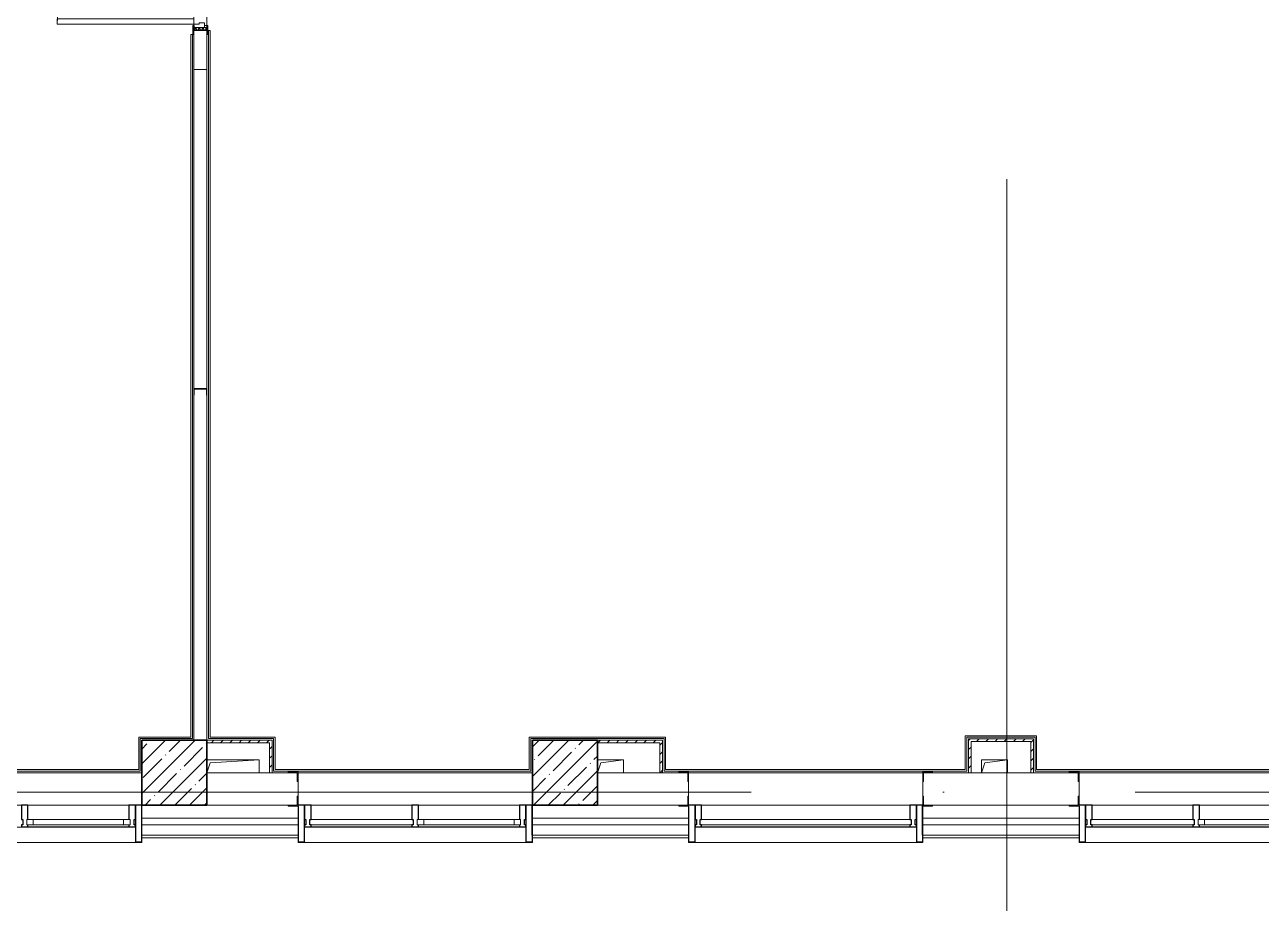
# Model space of a CAD drawing. Header units: millimetres. Extents: x 5993 to 95364, y 94667 to 143522.
# Drawn here: x 43118 to 43891, y 113881 to 114430 of the extents above; entities that cross this region are included whole.
import ezdxf

# ---------------------------------------------------------------- set-up
doc = ezdxf.new("R2010")
doc.units = ezdxf.units.MM
for name, pattern in [('200_ШТРИХ_ш1п0_6_', [160, 100, -60]), ('50_200_ШТРИХ_1Т_ш5_п1_п1_', [1400, 1000, -200, 0, -200]), ('Штрих короткий', [300, 150, -150])]:
    doc.linetypes.add(name, pattern=pattern)
for name, color, linetype, lineweight in [('0-2', 7, 'Continuous', 9), ('S-GRID-____-OTLN-1', 7, '50_200_ШТРИХ_1Т_ш5_п1_п1_', 9), ('Двери', 7, 'Continuous', 9), ('Импосты витража', 7, 'Continuous', 9), ('Импосты витража-1', 7, 'Continuous', 25), ('Каркас_Импост', 7, 'Continuous', 13), ('Каркас_Импост-1', 7, 'Continuous', 9), ('Несущие колонны', 7, 'Continuous', 9), ('Несущие колонны-1', 7, 'Continuous', 35), ('Обобщенные модели', 7, 'Continuous', 9), ('Общие ребра', 7, 'Continuous', 9), ('Окна', 7, 'Continuous', 9), ('Остекление-1', 7, 'Continuous', 9), ('Открывание-1', 7, 'Continuous', 9), ('Панель-2', 7, 'Continuous', 13), ('Перемычка-1', 7, 'Штрих короткий', 9), ('Перемычка_Пунктирные линии-1', 7, '200_ШТРИХ_ш1п0_6_', 9), ('Стены', 7, 'Continuous', 9), ('Стены-1', 7, 'Continuous', 13)]:
    doc.layers.add(name, color=color, linetype=linetype, lineweight=lineweight)
doc.layers.add('Штриховка разреза-4', color=7, linetype='Continuous', lineweight=5, true_color=0x0080ff)

# ---------------------------------------------------------------- blocks, each defined once
blk = doc.blocks.new('BSC_Колонна _Прямоугольная - 500х500-V77-АИ2_01_План напольных покрытий и плинтусов 1го этажа _Часть 2_')
at = {"layer": 'Несущие колонны'}
h = blk.add_hatch(dxfattribs=at)
h.set_pattern_fill('FP_87', color=256, style=0, pattern_type=2)
h.set_pattern_definition([(45, (-22400, -150), (-114.0493, 114.0493), []), (45, (-22285.95, -150), (-114.0493, 114.0493), [201.613, -40.323, 3.353, -36.97])])
h.paths.add_polyline_path([(-250, -250), (250, -250), (250, 250), (-250, 250), (-250, 200.1)], flags=0)
at = {"layer": 'Несущие колонны-1'}
for p, q in [((250, 250), (-250, 250)), ((-250, 250), (-250, -250)), ((250, -250), (250, 250)), ((-250, -250), (250, -250))]:
    blk.add_line(p, q, dxfattribs=at)
blk = doc.blocks.new('Проем_Дверь_Прямоугольный - 1800х2700h_оконные проемы-25805030-АИ2_01_План напольных покрытий и плинтусов 1го этажа _Часть 2_')
at = {"layer": 'Перемычка-1'}
for p, q in [((900, 125), (-900, 125)), ((900, -125), (-900, -125))]:
    blk.add_line(p, q, dxfattribs=at)
blk = doc.blocks.new('PNS_Панель прямоугольная1 - Нр_Стекло - 40мм-25293744-АИ2_01_План напольных покрытий и плинтусов 1го этажа _Часть 2_')
at = {"layer": 'Остекление-1'}
for p, q in [((-800, 40), (800, 40)), ((-810, 0), (810, 0)), ((800, 0), (-800, 0))]:
    blk.add_line(p, q, dxfattribs=at)
blk = doc.blocks.new('Прямоугольный импост - Импост структурный с накладкой - 150мм-25651488-АИ2_01_План напольных покрытий и плинтусов 1го этажа _Часть 2_')
at = {"layer": 'Импосты витража'}
for p, q in [((23450, -100), (25050, -100)), ((23450, -267), (25050, -267))]:
    blk.add_line(p, q, dxfattribs=at)
blk = doc.blocks.new('Прямоугольный импост - Импост структурный с накладкой - 150мм-25651501-АИ2_01_План напольных покрытий и плинтусов 1го этажа _Часть 2_')
at = {"layer": 'Импосты витража-1'}
for p, q in [((-25, 0), (-25, 17)), ((-25, 17), (25, 17)), ((-15, 0), (-25, 0)), ((-15, -40), (-15, 0)), ((25, 0), (15, 0)), ((15, 0), (15, -40)), ((25, 17), (25, 0)), ((-25, -150), (-25, -40)), ((-25, -40), (-15, -40)), ((15, -40), (25, -40)), ((25, -40), (25, -150)), ((25, -150), (-25, -150))]:
    blk.add_line(p, q, dxfattribs=at)
blk = doc.blocks.new('Прямоугольный импост - Откос НВФ_50х280 мм-25995271-АИ2_01_План напольных покрытий и плинтусов 1го этажа _Часть 2_')
at = {"layer": 'Импосты витража-1'}
for p, q in [((-50, 130), (0, 130)), ((-50, -150), (-50, 130)), ((0, 130), (0, -144)), ((0, -150), (-50, -150))]:
    blk.add_line(p, q, dxfattribs=at)
blk = doc.blocks.new('Прямоугольный импост - Откос НВФ_50х280 мм-25995273-АИ2_01_План напольных покрытий и плинтусов 1го этажа _Часть 2_')
at = {"layer": 'Импосты витража-1'}
for p, q in [((0, 130), (-50, 130)), ((-50, 130), (-50, -150)), ((0, -144), (0, 130)), ((-50, -150), (0, -150))]:
    blk.add_line(p, q, dxfattribs=at)
blk = doc.blocks.new('PNS_Панель прямоугольная2 - Нр_Стекло - 40мм-26243474-АИ2_01_План напольных покрытий и плинтусов 1го этажа _Часть 2_')
at = {"layer": 'Каркас_Импост'}
for p, q in [((-397.5, 0), (-397.5, 40)), ((-397.5, 40), (-347.5, 40)), ((-347.5, 40), (-347.5, 0)), ((397.5, 40), (347.5, 40)), ((347.5, 40), (347.5, 0)), ((397.5, 0), (397.5, 40)), ((-347.5, 0), (-397.5, 0)), ((347.5, 0), (397.5, 0))]:
    blk.add_line(p, q, dxfattribs=at)
at = {"layer": 'Каркас_Импост-1'}
for p, q in [((-347.5, 40), (347.5, 40)), ((-347.5, 0), (347.5, 0))]:
    blk.add_line(p, q, dxfattribs=at)
blk = doc.blocks.new('Прямоугольный импост - Импост структурный с накладкой - 150мм-25647633-АИ2_01_План напольных покрытий и плинтусов 1го этажа _Часть 2_')
at = {"layer": 'Импосты витража-1'}
for p, q in [((-25, 0), (-25, 17)), ((-25, 17), (25, 17)), ((-15, 0), (-25, 0)), ((-15, -40), (-15, 0)), ((25, 17), (25, 0)), ((-25, -150), (-25, -40)), ((-25, -40), (-15, -40)), ((25, -40), (25, -150)), ((25, -150), (-25, -150))]:
    blk.add_line(p, q, dxfattribs=at)
blk = doc.blocks.new('Прямоугольный импост - Импост структурный с накладкой - 150мм-25647642-АИ2_01_План напольных покрытий и плинтусов 1го этажа _Часть 2_')
at = {"layer": 'Импосты витража'}
for p, q in [((93625, -100), (94400, -100)), ((93625, -267), (94400, -267))]:
    blk.add_line(p, q, dxfattribs=at)
blk = doc.blocks.new('PNS_Панель прямоугольная1 - Нр_Стекло - 40мм-25259299-АИ2_01_План напольных покрытий и плинтусов 1го этажа _Часть 2_')
at = {"layer": 'Остекление-1'}
for p, q in [((-387.5, 40), (387.5, 40)), ((-397.5, 0), (397.5, 0)), ((387.5, 0), (-387.5, 0))]:
    blk.add_line(p, q, dxfattribs=at)
blk = doc.blocks.new('Прямоугольный импост - Импост структурный с накладкой - 150мм-25647644-АИ2_01_План напольных покрытий и плинтусов 1го этажа _Часть 2_')
at = {"layer": 'Импосты витража-1'}
for p, q in [((-25, 0), (-25, 17)), ((-25, 17), (25, 17)), ((-15, 0), (-25, 0)), ((-15, -40), (-15, 0)), ((25, 0), (15, 0)), ((15, 0), (15, -40)), ((25, 17), (25, 0)), ((-25, -150), (-25, -40)), ((-25, -40), (-15, -40)), ((15, -40), (25, -40)), ((25, -40), (25, -150)), ((25, -150), (-25, -150))]:
    blk.add_line(p, q, dxfattribs=at)
blk = doc.blocks.new('Прямоугольный импост - Откос НВФ_50х280 мм-25993838-АИ2_01_План напольных покрытий и плинтусов 1го этажа _Часть 2_')
at = {"layer": 'Импосты витража-1'}
for p, q in [((0, 130), (-50, 130)), ((-50, 130), (-50, -150)), ((0, -144), (0, 130)), ((-50, -150), (0, -150))]:
    blk.add_line(p, q, dxfattribs=at)
blk = doc.blocks.new('Прямоугольный импост - Импост структурный с накладкой - 150мм-V143-АИ2_01_План напольных покрытий и плинтусов 1го этажа _Часть 2_')
at = {"layer": 'Импосты витража-1'}
for p, q in [((-25, 0), (-25, 17)), ((-25, 17), (25, 17)), ((25, 0), (15, 0)), ((15, 0), (15, -40)), ((25, 17), (25, 0)), ((-25, -150), (-25, -40)), ((15, -40), (25, -40)), ((25, -40), (25, -150)), ((25, -150), (-25, -150))]:
    blk.add_line(p, q, dxfattribs=at)
blk = doc.blocks.new('Прямоугольный импост - Откос НВФ_50х280 мм-V152-АИ2_01_План напольных покрытий и плинтусов 1го этажа _Часть 2_')
at = {"layer": 'Импосты витража-1'}
for p, q in [((-50, 130), (0, 130)), ((-50, -150), (-50, 130)), ((0, 130), (0, -150)), ((0, -150), (-50, -150))]:
    blk.add_line(p, q, dxfattribs=at)
blk = doc.blocks.new('Дверь_СКБ_1Ст_Внутренняя_ШЕР - СОШ_Д-17__Дв_1150x2100h_Лаборантские_ Инструментальные_EI30-27873233-АИ2_01_План напольных покрытий и плинтусов 1го этажа _Часть 2_')
at = {"layer": 'Двери'}
h = blk.add_hatch(dxfattribs=at)
h.set_pattern_fill('FP_169', color=256, style=0, pattern_type=2)
h.set_pattern_definition([(135, (1726.41, 114.685), (-14.14214, -14.14214), []), (225, (1726.41, 114.685), (14.14214, -14.14214), [])])
h.paths.add_polyline_path([(562.5, -50), (587.5, -50), (587.5, 50), (562.5, 50)], flags=0)
at = {"layer": 'Каркас_Импост-1'}
h = blk.add_hatch(dxfattribs=at)
h.set_pattern_fill('FP_170', color=256, style=0, pattern_type=2)
h.set_pattern_definition([(45, (-396.384, 114.685), (-14.1421, 14.1421), []), (135, (-396.384, 114.685), (-14.1421, -14.1421), [])])
h.paths.add_polyline_path([(-562.5, -50), (-537.5, -50), (-537.5, 50), (-562.5, 50)], flags=0)
at = {"layer": 'Каркас_Импост'}
for p, q in [((-522.5, 58), (-592.5, 58)), ((-592.5, 58), (-592.5, 50)), ((-592.5, 50), (-522.5, 50)), ((-537.5, 50), (-562.5, 50)), ((-562.5, 50), (-562.5, -50)), ((-512.5, 50), (-537.5, 50)), ((-537.5, 50), (-537.5, -30)), ((-537.5, -50), (-537.5, 50)), ((-522.5, 50), (-537.5, 50)), ((-537.5, 50), (-537.5, 49)), ((-537.5, 49), (-522.5, 49)), ((-522.5, 50), (-522.5, 58)), ((-522.5, 49), (-522.5, 50)), ((-512.5, 10), (-512.5, 50)), ((-502.5, 10), (-512.5, 10)), ((-502.5, -30), (-502.5, 10)), ((537.5, 10), (527.5, 10)), ((527.5, 10), (527.5, -30)), ((537.5, 50), (537.5, 10)), ((562.5, 50), (537.5, 50)), ((617.5, 58), (547.5, 58)), ((547.5, 58), (547.5, 50)), ((562.5, 50), (547.5, 50)), ((547.5, 50), (547.5, 49)), ((547.5, 50), (617.5, 50)), ((547.5, 49), (562.5, 49)), ((562.5, -30), (562.5, 50)), ((587.5, 50), (562.5, 50)), ((562.5, 50), (562.5, -50)), ((562.5, 49), (562.5, 50)), ((587.5, -50), (587.5, 50)), ((617.5, 50), (617.5, 58)), ((-522.5, -50), (-592.5, -50)), ((-592.5, -50), (-592.5, -58)), ((-592.5, -58), (-522.5, -58)), ((-562.5, -50), (-537.5, -50)), ((-537.5, -30), (-502.5, -30)), ((-522.5, -30), (-537.5, -30)), ((-537.5, -30), (-537.5, -50)), ((-537.5, -50), (-522.5, -50)), ((-522.5, -50), (-522.5, -30)), ((-522.5, -58), (-522.5, -50)), ((527.5, -30), (562.5, -30)), ((562.5, -30), (547.5, -30)), ((547.5, -30), (547.5, -50)), ((547.5, -50), (562.5, -50)), ((617.5, -50), (547.5, -50)), ((547.5, -50), (547.5, -58)), ((547.5, -58), (617.5, -58)), ((562.5, -50), (562.5, -30)), ((562.5, -50), (587.5, -50)), ((617.5, -58), (617.5, -50))]:
    blk.add_line(p, q, dxfattribs=at)
at = {"layer": 'Открывание-1'}
blk.add_arc((-512.5, 50), 1050, 360, 90, dxfattribs=at)
at = {"layer": 'Панель-2'}
for p, q in [((-512.5, 1100), (-512.5, 50)), ((-472.5, 1100), (-512.5, 1100)), ((-472.5, 50), (-472.5, 1100)), ((-512.5, 50), (-472.5, 50))]:
    blk.add_line(p, q, dxfattribs=at)
blk = doc.blocks.new('Фахверк_СКБ_Уголок - 250_2700-27497298-АИ2_01_План напольных покрытий и плинтусов 1го этажа _Часть 2_')
at = {"layer": 'Обобщенные модели'}
for p, q in [((200, 181), (125, 181)), ((125, 181), (125, 106)), ((125, 106), (131, 106)), ((131, 106), (131, 175)), ((131, 175), (200, 175)), ((200, 175), (200, 181)), ((131, -6), (125, -6)), ((125, -6), (125, -81)), ((125, -81), (200, -81)), ((131, -75), (131, -6)), ((200, -75), (131, -75)), ((200, -81), (200, -75))]:
    blk.add_line(p, q, dxfattribs=at)
blk = doc.blocks.new('АР_Перемычка - АР_Перемычка-27873771-АИ2_01_План напольных покрытий и плинтусов 1го этажа _Часть 2_')
at = {"layer": 'Перемычка_Пунктирные линии-1'}
for p, q in [((-300, 50), (1450, 50)), ((-300, -50), (-300, 50)), ((1450, 50), (1450, -50)), ((-300, -50), (1450, -50))]:
    blk.add_line(p, q, dxfattribs=at)
blk = doc.blocks.new('154_Фахверк_СКБ_Швеллер - Тип_100_3600-28132032-АИ2_01_План напольных покрытий и плинтусов 1го этажа _Часть 2_')
at = {"layer": 'Обобщенные модели'}
for p, q in [((175, 50), (125, 50)), ((125, 50), (125, -50)), ((128, 47), (175, 47)), ((128, -47), (128, 47)), ((175, 47), (175, 50)), ((125, -50), (175, -50)), ((175, -47), (128, -47)), ((175, -50), (175, -47))]:
    blk.add_line(p, q, dxfattribs=at)
blk = doc.blocks.new('AR_Отверстие прямоугольное _в плите_ - AR_Отверстие прямоугольное _в плите_-V211-АИ2_01_План напольных покрытий и плинтусов 1го этажа _Часть 2_')
at = {"layer": 'Обобщенные модели'}
for p, q in [((100, 50), (-100, 50)), ((-100, -50), (-75, 25)), ((-75, 25), (100, 50)), ((100, -50), (100, 50))]:
    blk.add_line(p, q, dxfattribs=at)
blk = doc.blocks.new('AR_Отверстие прямоугольное _в плите_ - AR_Отверстие прямоугольное _в плите_-V212-АИ2_01_План напольных покрытий и плинтусов 1го этажа _Часть 2_')
at = {"layer": 'Обобщенные модели'}
for p, q in [((200, 50), (-200, 50)), ((-200, -50), (-175, 25)), ((-175, 25), (200, 50)), ((200, -50), (200, 50))]:
    blk.add_line(p, q, dxfattribs=at)
blk = doc.blocks.new('AR_Отверстие прямоугольное _в плите_ - AR_Отверстие прямоугольное _в плите_-V234-АИ2_01_План напольных покрытий и плинтусов 1го этажа _Часть 2_')
at = {"layer": 'Обобщенные модели'}
for p, q in [((100, 50), (-100, 50)), ((-100, 50), (-100, -50)), ((-100, -50), (-75, 25)), ((-75, 25), (100, 50)), ((100, -50), (100, 50))]:
    blk.add_line(p, q, dxfattribs=at)
blk = doc.blocks.new('Отлив_СКБ - Отлив витража_120_НВФ-31885687-АИ2_01_План напольных покрытий и плинтусов 1го этажа _Часть 2_')
at = {"layer": 'Окна'}
for p, q in [((1750, -2), (50, -2)), ((0, -120), (0, -113)), ((0, -120), (1800, -120)), ((1800, -113), (1800, -120))]:
    blk.add_line(p, q, dxfattribs=at)

msp = doc.modelspace()

# ---------------------------------------------------------------- hatches: boundary and pattern name
at = {"layer": 'Несущие колонны'}
h = msp.add_hatch(dxfattribs=at)
h.set_pattern_fill('FP_2', color=256, scale=0.081395, style=0, pattern_type=2)
h.set_pattern_definition([(45, (41632.67, 113950.373), (-9.2831, 9.2831), []), (45, (41641.954, 113950.373), (-9.2831, 9.2831), [16.41031, -3.28203, 0.27292, -3.00919])])
h.paths.add_polyline_path([(43191.39, 113942.23), (43232.09, 113942.23), (43232.09, 113982.93), (43191.39, 113982.93), (43191.39, 113978.87)], flags=0)

# ---------------------------------------------------------------- linework, layer by layer
at = {"layer": 'S-GRID-____-OTLN-1', "color": 251, "ltscale": 0.6, "true_color": 0x636466}
for p, q in [((43732.23, 113733.6), (43732.23, 118157.62)), ((50293.31, 113950.37), (41443.97, 113950.37))]:
    msp.add_line(p, q, dxfattribs=at)
at = {"layer": 'Несущие колонны-1'}
for p, q in [((43232.09, 113982.93), (43191.39, 113982.93)), ((43191.39, 113982.93), (43191.39, 113942.23)), ((43232.09, 113942.23), (43232.09, 113982.93)), ((43191.39, 113942.23), (43232.09, 113942.23))]:
    msp.add_line(p, q, dxfattribs=at)
at = {"layer": 'Общие ребра'}
for p, q in [((43289.07, 113934.09), (43191.07, 113934.09)), ((43533.26, 113934.09), (43435.26, 113934.09)), ((43777.44, 113934.09), (43679.44, 113934.09)), ((43289.07, 113930.02), (43191.07, 113930.02)), ((43533.26, 113930.02), (43435.26, 113930.02)), ((43777.44, 113930.02), (43679.44, 113930.02))]:
    msp.add_line(p, q, dxfattribs=at)
at = {"layer": 'Стены'}
for p, q in [((43222, 113984.88), (43222, 114424.09)), ((43222.98, 114424.09), (43222, 114424.09)), ((43222.98, 114424.09), (43222.98, 113983.91)), ((43233.07, 113983.91), (43233.07, 114426.54)), ((43233.07, 114426.54), (43234.05, 114426.54)), ((43234.05, 114426.54), (43234.05, 113984.88)), ((43189.44, 113964.54), (43189.44, 113984.88)), ((43189.44, 113984.88), (43222, 113984.88)), ((43190.42, 113983.91), (43190.42, 113963.56)), ((43222.98, 113983.91), (43190.42, 113983.91)), ((43273.77, 113983.91), (43233.07, 113983.91)), ((43234.05, 113984.88), (43274.74, 113984.88)), ((43273.77, 113963.56), (43273.77, 113983.91)), ((43274.74, 113984.88), (43274.74, 113964.54)), ((43433.63, 113964.54), (43433.63, 113984.88)), ((43433.63, 113984.88), (43518.93, 113984.88)), ((43434.6, 113983.91), (43434.6, 113963.56)), ((43517.95, 113983.91), (43434.6, 113983.91)), ((43517.95, 113963.56), (43517.95, 113983.91)), ((43518.93, 113984.88), (43518.93, 113964.54)), ((43706.3, 113964.54), (43706.3, 113985.7)), ((43706.3, 113985.7), (43750.91, 113985.7)), ((43707.28, 113984.72), (43707.28, 113963.56)), ((43749.93, 113984.72), (43707.28, 113984.72)), ((43749.93, 113963.56), (43749.93, 113984.72)), ((43750.91, 113985.7), (43750.91, 113964.54)), ((43190.42, 113963.56), (43037.72, 113963.56)), ((43038.7, 113964.54), (43189.44, 113964.54)), ((43434.6, 113963.56), (43273.77, 113963.56)), ((43274.74, 113964.54), (43433.63, 113964.54)), ((43707.28, 113963.56), (43517.95, 113963.56)), ((43518.93, 113964.54), (43706.3, 113964.54)), ((43922.98, 113963.56), (43749.93, 113963.56)), ((43750.91, 113964.54), (43922, 113964.54)), ((43044.88, 113962.58), (43191.39, 113962.58)), ((43289.07, 113962.58), (43435.58, 113962.58)), ((43533.26, 113962.58), (43679.77, 113962.58)), ((43777.44, 113962.58), (43923.95, 113962.58))]:
    msp.add_line(p, q, dxfattribs=at)
at = {"layer": 'Стены-1'}
for p, q in [((43223.95, 114424.09), (43223.95, 114202.7)), ((43232.09, 114202.7), (43232.09, 114424.09)), ((43223.95, 114198.63), (43223.95, 113982.93)), ((43232.09, 113982.93), (43232.09, 114198.63)), ((43223.95, 113982.93), (43232.09, 113982.93)), ((43272.79, 113982.93), (43232.09, 113982.93)), ((43232.09, 113982.93), (43232.09, 113981.3)), ((43232.09, 113981.3), (43271.16, 113981.3)), ((43271.16, 113981.3), (43271.16, 113962.58)), ((43272.79, 113962.58), (43272.79, 113982.93)), ((43516.98, 113982.93), (43476.28, 113982.93)), ((43476.28, 113981.3), (43515.35, 113981.3)), ((43515.35, 113981.3), (43515.35, 113962.58)), ((43516.98, 113962.58), (43516.98, 113982.93)), ((43748.95, 113983.75), (43708.26, 113983.75)), ((43708.26, 113983.75), (43708.26, 113962.58)), ((43709.88, 113982.12), (43747.33, 113982.12)), ((43709.88, 113962.58), (43709.88, 113982.12)), ((43747.33, 113982.12), (43747.33, 113962.58)), ((43748.95, 113962.58), (43748.95, 113983.75)), ((43282.96, 113962.58), (43232.09, 113962.58)), ((43232.09, 113962.58), (43232.09, 113942.23)), ((43271.16, 113962.58), (43272.79, 113962.58)), ((43289.07, 113947.85), (43289.07, 113956.97)), ((43527.15, 113962.58), (43476.28, 113962.58)), ((43515.35, 113962.58), (43516.98, 113962.58)), ((43533.26, 113947.85), (43533.26, 113956.97)), ((43679.77, 113956.97), (43679.77, 113947.85)), ((43771.34, 113962.58), (43685.87, 113962.58)), ((43708.26, 113962.58), (43709.88, 113962.58)), ((43747.33, 113962.58), (43748.95, 113962.58)), ((43777.44, 113947.85), (43777.44, 113956.97)), ((43282.96, 113942.23), (43191.07, 113942.23)), ((43191.07, 113942.23), (43191.07, 113923.51)), ((43232.09, 113942.23), (43282.96, 113942.23)), ((43289.07, 113923.51), (43289.07, 113941.75)), ((43435.58, 113942.23), (43435.26, 113942.23)), ((43435.26, 113942.23), (43435.26, 113923.51)), ((43476.28, 113942.23), (43527.15, 113942.23)), ((43527.15, 113942.23), (43476.28, 113942.23)), ((43533.26, 113923.51), (43533.26, 113941.75)), ((43679.77, 113942.23), (43679.44, 113942.23)), ((43679.44, 113942.23), (43679.44, 113923.51)), ((43685.87, 113942.23), (43771.34, 113942.23)), ((43771.34, 113942.23), (43685.87, 113942.23)), ((43777.44, 113923.51), (43777.44, 113941.75)), ((43191.07, 113923.51), (43289.07, 113923.51)), ((43289.07, 113923.51), (43191.39, 113923.51)), ((43191.39, 113923.51), (43191.39, 113921.88)), ((43191.39, 113921.88), (43289.07, 113921.88)), ((43289.07, 113921.88), (43289.07, 113923.51)), ((43435.26, 113923.51), (43533.26, 113923.51)), ((43533.26, 113923.51), (43435.58, 113923.51)), ((43435.58, 113923.51), (43435.58, 113921.88)), ((43435.58, 113921.88), (43533.26, 113921.88)), ((43533.26, 113921.88), (43533.26, 113923.51)), ((43679.44, 113923.51), (43777.44, 113923.51)), ((43777.52, 113923.51), (43679.77, 113923.51)), ((43679.77, 113923.51), (43679.77, 113921.88)), ((43679.77, 113921.88), (43777.52, 113921.88)), ((43777.52, 113921.88), (43777.52, 113923.51))]:
    msp.add_line(p, q, dxfattribs=at)
at = {"layer": 'Штриховка разреза-4'}
for p, q in [((43234.86, 113981.3), (43236.49, 113982.93)), ((43240.62, 113981.3), (43242.24, 113982.93)), ((43246.37, 113981.3), (43248, 113982.93)), ((43252.13, 113981.3), (43253.76, 113982.93)), ((43257.88, 113981.3), (43259.51, 113982.93)), ((43263.64, 113981.3), (43265.27, 113982.93)), ((43269.39, 113981.3), (43271.02, 113982.93)), ((43271.16, 113977.32), (43272.79, 113978.94)), ((43476.59, 113981.3), (43478.22, 113982.93)), ((43482.35, 113981.3), (43483.98, 113982.93)), ((43488.1, 113981.3), (43489.73, 113982.93)), ((43493.86, 113981.3), (43495.49, 113982.93)), ((43499.62, 113981.3), (43501.24, 113982.93)), ((43505.37, 113981.3), (43507, 113982.93)), ((43511.13, 113981.3), (43512.75, 113982.93)), ((43515.35, 113979.77), (43516.98, 113981.4)), ((43708.26, 113982.74), (43709.26, 113983.75)), ((43708.26, 113976.99), (43709.88, 113978.62)), ((43713.38, 113982.12), (43715.01, 113983.75)), ((43719.14, 113982.12), (43720.77, 113983.75)), ((43724.89, 113982.12), (43726.52, 113983.75)), ((43730.65, 113982.12), (43732.28, 113983.75)), ((43736.41, 113982.12), (43738.03, 113983.75)), ((43742.16, 113982.12), (43743.79, 113983.75)), ((43747.33, 113981.53), (43748.95, 113983.15)), ((43271.16, 113971.56), (43272.79, 113973.19)), ((43515.35, 113974.01), (43516.98, 113975.64)), ((43708.26, 113971.23), (43709.88, 113972.86)), ((43747.33, 113975.77), (43748.95, 113977.4)), ((43747.33, 113970.01), (43748.95, 113971.64)), ((43271.16, 113965.8), (43272.79, 113967.43)), ((43515.35, 113968.26), (43516.98, 113969.89)), ((43515.43, 113962.58), (43516.98, 113964.13)), ((43708.26, 113965.48), (43709.88, 113967.11)), ((43747.33, 113964.26), (43748.95, 113965.89))]:
    msp.add_line(p, q, dxfattribs=at)

# ---------------------------------------------------------------- block references
at = {"layer": '0-2', "xscale": 0.08139549610658335, "yscale": 0.08139549610658335, "zscale": 0.08139549610658335}
for name, p, rotation in [('АР_Перемычка - АР_Перемычка-27873771-АИ2_01_План напольных покрытий и плинтусов 1го этажа _Часть 2_', (43228.02, 114426.54), 89.9999999999999), ('Дверь_СКБ_1Ст_Внутренняя_ШЕР - СОШ_Д-17__Дв_1150x2100h_Лаборантские_ Инструментальные_EI30-27873233-АИ2_01_План напольных покрытий и плинтусов 1го этажа _Часть 2_', (43228.02, 114472.32), 89.9999999999999), ('154_Фахверк_СКБ_Швеллер - Тип_100_3600-28132032-АИ2_01_План напольных покрытий и плинтусов 1го этажа _Часть 2_', (43228.02, 114212.87), 269.9999999999999), ('Фахверк_СКБ_Уголок - 250_2700-27497298-АИ2_01_План напольных покрытий и плинтусов 1го этажа _Часть 2_', (43299.24, 113956.48), 180), ('Фахверк_СКБ_Уголок - 250_2700-27497298-АИ2_01_План напольных покрытий и плинтусов 1го этажа _Часть 2_', (43543.43, 113956.48), 180), ('Фахверк_СКБ_Уголок - 250_2700-27497298-АИ2_01_План напольных покрытий и плинтусов 1го этажа _Часть 2_', (43787.62, 113956.48), 180), ('Прямоугольный импост - Откос НВФ_50х280 мм-25993838-АИ2_01_План напольных покрытий и плинтусов 1го этажа _Часть 2_', (43289.07, 113930.02), 180), ('Прямоугольный импост - Откос НВФ_50х280 мм-25995273-АИ2_01_План напольных покрытий и плинтусов 1го этажа _Часть 2_', (43533.26, 113930.02), 180), ('Прямоугольный импост - Откос НВФ_50х280 мм-25993838-АИ2_01_План напольных покрытий и плинтусов 1го этажа _Часть 2_', (43777.44, 113930.02), 180)]:
    msp.add_blockref(name, p, dxfattribs=dict(at, rotation=rotation))
for name, p in [('BSC_Колонна _Прямоугольная - 500х500-V77-АИ2_01_План напольных покрытий и плинтусов 1го этажа _Часть 2_', (43455.93, 113962.58)), ('AR_Отверстие прямоугольное _в плите_ - AR_Отверстие прямоугольное _в плите_-V212-АИ2_01_План напольных покрытий и плинтусов 1го этажа _Часть 2_', (43248.37, 113966.65)), ('AR_Отверстие прямоугольное _в плите_ - AR_Отверстие прямоугольное _в плите_-V211-АИ2_01_План напольных покрытий и плинтусов 1го этажа _Часть 2_', (43484.42, 113966.65)), ('AR_Отверстие прямоугольное _в плите_ - AR_Отверстие прямоугольное _в плите_-V234-АИ2_01_План напольных покрытий и плинтусов 1го этажа _Часть 2_', (43724.53, 113966.65)), ('Фахверк_СКБ_Уголок - 250_2700-27497298-АИ2_01_План напольных покрытий и плинтусов 1го этажа _Часть 2_', (43669.59, 113948.34)), ('Проем_Дверь_Прямоугольный - 1800х2700h_оконные проемы-25805030-АИ2_01_План напольных покрытий и плинтусов 1го этажа _Часть 2_', (43118.14, 113952.41)), ('Проем_Дверь_Прямоугольный - 1800х2700h_оконные проемы-25805030-АИ2_01_План напольных покрытий и плинтусов 1го этажа _Часть 2_', (43362.32, 113952.41)), ('Проем_Дверь_Прямоугольный - 1800х2700h_оконные проемы-25805030-АИ2_01_План напольных покрытий и плинтусов 1го этажа _Часть 2_', (43606.51, 113952.41)), ('Проем_Дверь_Прямоугольный - 1800х2700h_оконные проемы-25805030-АИ2_01_План напольных покрытий и плинтусов 1го этажа _Часть 2_', (43850.7, 113952.41)), ('Прямоугольный импост - Импост структурный с накладкой - 150мм-25647642-АИ2_01_План напольных покрытий и плинтусов 1го этажа _Часть 2_', (35499.52, 113950.37)), ('Прямоугольный импост - Импост структурный с накладкой - 150мм-25647642-АИ2_01_План напольных покрытий и плинтусов 1го этажа _Часть 2_', (35676.56, 113950.37)), ('Прямоугольный импост - Импост структурный с накладкой - 150мм-25647642-АИ2_01_План напольных покрытий и плинтусов 1го этажа _Часть 2_', (35743.71, 113950.37)), ('Прямоугольный импост - Импост структурный с накладкой - 150мм-25651488-АИ2_01_План напольных покрытий и плинтусов 1го этажа _Часть 2_', (41632.67, 113950.37)), ('Прямоугольный импост - Импост структурный с накладкой - 150мм-25647642-АИ2_01_План напольных покрытий и плинтусов 1го этажа _Часть 2_', (36164.93, 113950.37)), ('Прямоугольный импост - Импост структурный с накладкой - 150мм-25647642-АИ2_01_План напольных покрытий и плинтусов 1го этажа _Часть 2_', (36232.08, 113950.37)), ('PNS_Панель прямоугольная2 - Нр_Стекло - 40мм-26243474-АИ2_01_План напольных покрытий и плинтусов 1го этажа _Часть 2_', (43151.71, 113930.02)), ('PNS_Панель прямоугольная1 - Нр_Стекло - 40мм-25259299-АИ2_01_План напольных покрытий и плинтусов 1го этажа _Часть 2_', (43328.75, 113930.02)), ('PNS_Панель прямоугольная2 - Нр_Стекло - 40мм-26243474-АИ2_01_План напольных покрытий и плинтусов 1го этажа _Часть 2_', (43395.9, 113930.02)), ('PNS_Панель прямоугольная1 - Нр_Стекло - 40мм-25293744-АИ2_01_План напольных покрытий и плинтусов 1го этажа _Часть 2_', (43606.51, 113930.02)), ('PNS_Панель прямоугольная1 - Нр_Стекло - 40мм-25259299-АИ2_01_План напольных покрытий и плинтусов 1го этажа _Часть 2_', (43817.12, 113930.02)), ('PNS_Панель прямоугольная2 - Нр_Стекло - 40мм-26243474-АИ2_01_План напольных покрытий и плинтусов 1го этажа _Часть 2_', (43884.27, 113930.02)), ('Отлив_СКБ - Отлив витража_120_НВФ-31885687-АИ2_01_План напольных покрытий и плинтусов 1го этажа _Часть 2_', (43044.88, 113928.64)), ('Отлив_СКБ - Отлив витража_120_НВФ-31885687-АИ2_01_План напольных покрытий и плинтусов 1го этажа _Часть 2_', (43289.07, 113928.64)), ('Отлив_СКБ - Отлив витража_120_НВФ-31885687-АИ2_01_План напольных покрытий и плинтусов 1го этажа _Часть 2_', (43533.26, 113928.64)), ('Отлив_СКБ - Отлив витража_120_НВФ-31885687-АИ2_01_План напольных покрытий и плинтусов 1го этажа _Часть 2_', (43777.44, 113928.64))]:
    msp.add_blockref(name, p, dxfattribs=at)
at = {"layer": '0-2', "extrusion": (0, 0, -1), "xscale": 0.08139549610658335, "yscale": 0.08139549610658335, "zscale": 0.08139549610658335, "rotation": 180}
for name, p in [('Прямоугольный импост - Импост структурный с накладкой - 150мм-25647633-АИ2_01_План напольных покрытий и плинтусов 1го этажа _Часть 2_', (-43118.14, 113930.02)), ('Прямоугольный импост - Импост структурный с накладкой - 150мм-V143-АИ2_01_План напольных покрытий и плинтусов 1го этажа _Часть 2_', (-43185.29, 113930.02)), ('Прямоугольный импост - Откос НВФ_50х280 мм-V152-АИ2_01_План напольных покрытий и плинтусов 1го этажа _Часть 2_', (-43191.39, 113930.02)), ('Прямоугольный импост - Импост структурный с накладкой - 150мм-25647644-АИ2_01_План напольных покрытий и плинтусов 1го этажа _Часть 2_', (-43295.17, 113930.02)), ('Прямоугольный импост - Импост структурный с накладкой - 150мм-25647633-АИ2_01_План напольных покрытий и плинтусов 1го этажа _Часть 2_', (-43362.32, 113930.02)), ('Прямоугольный импост - Импост структурный с накладкой - 150мм-V143-АИ2_01_План напольных покрытий и плинтусов 1го этажа _Часть 2_', (-43429.48, 113930.02)), ('Прямоугольный импост - Откос НВФ_50х280 мм-V152-АИ2_01_План напольных покрытий и плинтусов 1го этажа _Часть 2_', (-43435.58, 113930.02)), ('Прямоугольный импост - Импост структурный с накладкой - 150мм-25651501-АИ2_01_План напольных покрытий и плинтусов 1го этажа _Часть 2_', (-43539.36, 113930.02)), ('Прямоугольный импост - Импост структурный с накладкой - 150мм-25651501-АИ2_01_План напольных покрытий и плинтусов 1го этажа _Часть 2_', (-43673.66, 113930.02)), ('Прямоугольный импост - Откос НВФ_50х280 мм-25995271-АИ2_01_План напольных покрытий и плинтусов 1го этажа _Часть 2_', (-43679.77, 113930.02)), ('Прямоугольный импост - Импост структурный с накладкой - 150мм-25647644-АИ2_01_План напольных покрытий и плинтусов 1го этажа _Часть 2_', (-43783.55, 113930.02)), ('Прямоугольный импост - Импост структурный с накладкой - 150мм-25647633-АИ2_01_План напольных покрытий и плинтусов 1го этажа _Часть 2_', (-43850.7, 113930.02))]:
    msp.add_blockref(name, p, dxfattribs=at)

doc.saveas('drawing.dxf')
